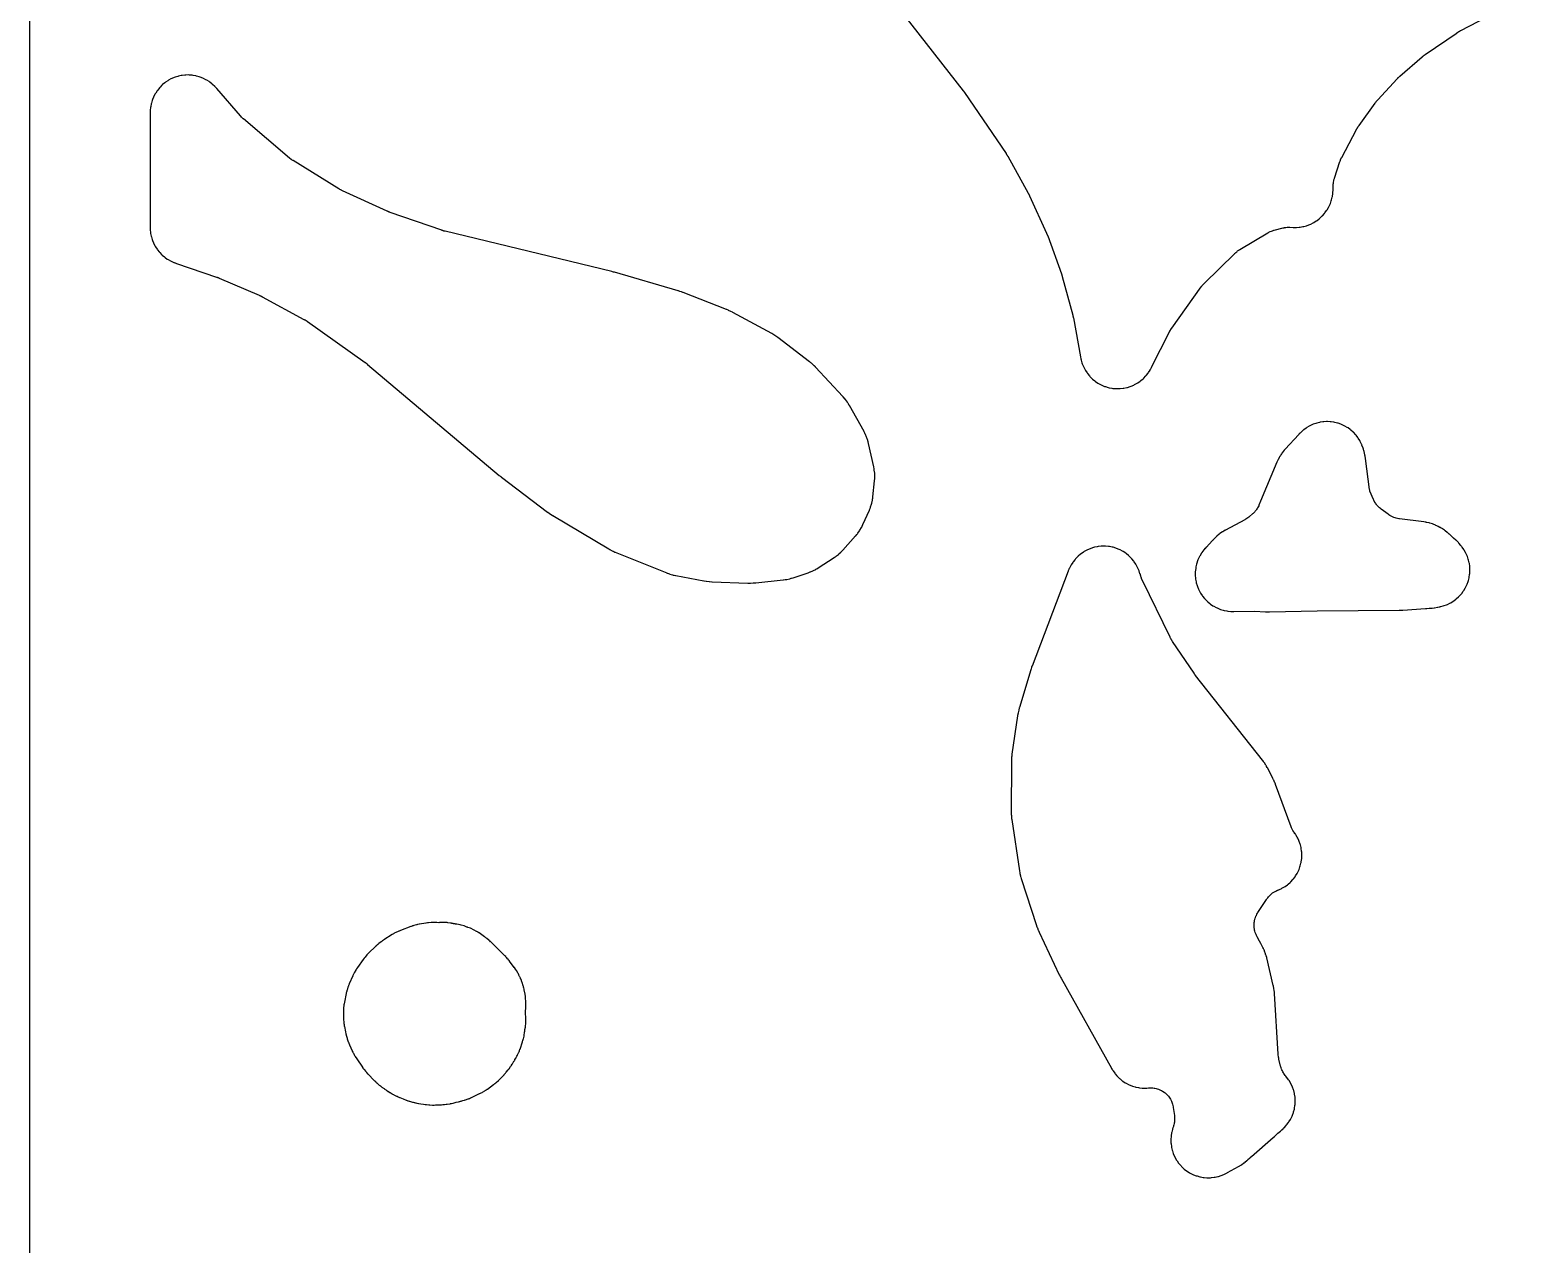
# Model space of a CAD drawing. Header units: millimetres. Extents: x 0 to 300, y 0 to 300.
# Drawn here: x -0.1 to 99.1, y 111.1 to 191.8 of the extents above; entities that cross this region are included whole.
import ezdxf

# ---------------------------------------------------------------- set-up
doc = ezdxf.new("R2010")
doc.units = ezdxf.units.MM
doc.layers.add('CUT', color=7, linetype='CONTINUOUS')

msp = doc.modelspace()

# ---------------------------------------------------------------- linework, layer by layer
at = {"layer": 'CUT'}
for points in [[(298.5625, -0.0625), (1.4375, -0.0625), (0.5522, -0.0625), (0.4788, -0.0589), (0.4206, -0.0503), (0.3635, -0.036), (0.3082, -0.0162), (0.255, 0.009), (0.2046, 0.0392), (0.1573, 0.0743), (0.1137, 0.1137), (0.0743, 0.1573), (0.0392, 0.2046), (0.009, 0.255), (-0.0162, 0.3082), (-0.036, 0.3635), (-0.0503, 0.4206), (-0.0589, 0.4788), (-0.0625, 0.5522), (-0.0625, 1.4375), (-0.0625, 298.5575)], [(55.1644, 196.5309), (61.9953, 187.7805), (61.999, 187.7757), (62.0076, 187.7645), (62.0113, 187.7597), (62.0201, 187.7482), (62.0245, 187.7422), (62.0349, 187.7283), (62.0393, 187.7223), (62.0444, 187.7154), (62.0488, 187.7094), (62.059, 187.6952), (62.0633, 187.6892), (62.0655, 187.6861), (62.0706, 187.6789), (62.0823, 187.6619), (62.0873, 187.6547), (64.8382, 183.6046), (64.844, 183.5961), (64.8572, 183.5761), (64.8628, 183.5675), (64.8696, 183.5571), (64.8751, 183.5485), (64.8878, 183.5283), (64.8932, 183.5196), (64.8993, 183.5096), (64.9047, 183.5008), (64.9169, 183.4803), (64.9221, 183.4715), (64.9284, 183.4608), (64.9335, 183.4519), (64.9453, 183.4311), (64.9503, 183.4222), (66.3109, 180.9649), (66.3143, 180.9587), (66.3221, 180.9443), (66.3254, 180.9381), (66.3334, 180.9233), (66.3374, 180.9157), (66.3467, 180.8978), (66.3507, 180.8901), (66.3552, 180.8812), (66.3591, 180.8735), (66.3681, 180.8554), (66.3719, 180.8476), (66.3738, 180.8436), (66.3782, 180.8344), (66.3884, 180.8128), (66.3927, 180.8035), (67.5361, 178.3031), (67.5399, 178.2947), (67.5486, 178.2751), (67.5523, 178.2667), (67.5567, 178.2566), (67.5603, 178.2482), (67.5685, 178.2287), (67.572, 178.2203), (67.576, 178.2105), (67.5794, 178.2021), (67.5872, 178.1823), (67.5906, 178.1738), (67.5946, 178.1634), (67.5978, 178.1549), (67.6053, 178.135), (67.6084, 178.1264), (68.519, 175.614), (68.5222, 175.6051), (68.5294, 175.5845), (68.5325, 175.5756), (68.5362, 175.5648), (68.5391, 175.5559), (68.5459, 175.5351), (68.5488, 175.5262), (68.5521, 175.5159), (68.5548, 175.5069), (68.5612, 175.486), (68.5639, 175.477), (68.5671, 175.466), (68.5697, 175.457), (68.5756, 175.436), (68.5781, 175.4269), (69.2717, 172.8651), (69.2741, 172.8561), (69.2796, 172.8349), (69.2819, 172.8258), (69.2847, 172.8146), (69.2869, 172.8055), (69.2919, 172.7842), (69.2941, 172.7751), (69.2964, 172.7645), (69.2985, 172.7554), (69.3031, 172.7339), (69.305, 172.7248), (69.3073, 172.7135), (69.3091, 172.7043), (69.3133, 172.6828), (69.315, 172.6736), (69.7887, 170.0847), (69.7915, 170.07), (69.8114, 169.9748), (69.8147, 169.9602), (69.828, 169.9033), (69.8356, 169.8744), (69.8887, 169.6902), (69.9081, 169.6336), (69.9783, 169.458), (70.0033, 169.4036), (70.0906, 169.2359), (70.1209, 169.1843), (70.2245, 169.0261), (70.2597, 168.9778), (70.3786, 168.8307), (70.4185, 168.7861), (70.5514, 168.6516), (70.5955, 168.6112), (70.7411, 168.4905), (70.7891, 168.4547), (70.946, 168.3492), (70.9972, 168.3184), (71.1639, 168.229), (71.218, 168.2034), (71.3927, 168.1311), (71.449, 168.111), (71.6301, 168.0564), (71.6882, 168.042), (71.8738, 168.0058), (71.933, 167.9972), (72.1213, 167.9796), (72.181, 167.977), (72.3701, 167.9783), (72.4299, 167.9816), (72.6179, 168.0017), (72.677, 168.011), (72.8621, 168.0497), (72.92, 168.0648), (73.1003, 168.1218), (73.1564, 168.1426), (73.3302, 168.2172), (73.3839, 168.2435), (73.5494, 168.335), (73.6002, 168.3665), (73.7557, 168.4741), (73.8032, 168.5105), (73.9473, 168.633), (73.9908, 168.674), (74.122, 168.8103), (74.1613, 168.8554), (74.2782, 169.004), (74.3128, 169.0528), (74.4157, 169.2145), (74.4312, 169.2402), (74.46, 169.2909), (74.4673, 169.304), (74.5132, 169.3897), (74.5201, 169.403), (75.707, 171.7563), (75.7102, 171.7626), (75.7177, 171.7772), (75.7191, 171.7799), (75.7343, 171.8079), (75.7656, 171.8636), (75.7767, 171.8825), (75.7929, 171.9082), (75.8374, 171.9756), (75.857, 172.0042), (77.8121, 174.7362), (77.8178, 174.7441), (77.8269, 174.7565), (77.8419, 174.7765), (77.8623, 174.8028), (77.8809, 174.8259), (77.896, 174.8441), (77.9048, 174.8545), (77.908, 174.8583), (77.9274, 174.8802), (77.9713, 174.9282), (77.9982, 174.9564), (78.0075, 174.9657), (78.0144, 174.9726), (80.0436, 176.9651), (80.0533, 176.9745), (80.0664, 176.987), (80.1064, 177.0229), (80.1749, 177.0808), (80.2058, 177.1057), (80.2377, 177.1291), (80.3111, 177.1806), (80.356, 177.2102), (80.3715, 177.2197), (80.383, 177.2267), (82.2354, 178.33), (82.2449, 178.3356), (82.2597, 178.3441), (82.2844, 178.3579), (82.3177, 178.3758), (82.3476, 178.3912), (82.3518, 178.3933), (82.4057, 178.4175), (82.4802, 178.4482), (82.5521, 178.4743), (82.6035, 178.4905), (82.6465, 178.5029), (82.6606, 178.5066), (82.6712, 178.5093), (83.273, 178.6588), (83.2831, 178.6613), (83.2987, 178.6649), (83.3245, 178.6706), (83.3592, 178.6778), (83.3902, 178.6836), (83.3946, 178.6843), (83.4494, 178.6919), (83.5245, 178.6999), (83.596, 178.7046), (83.6465, 178.706), (83.6885, 178.7061), (83.7022, 178.7058), (83.7125, 178.7056), (83.9366, 178.6985), (83.9512, 178.6982), (84.0463, 178.6975), (84.061, 178.6976), (84.1181, 178.6986), (84.1474, 178.6998), (84.3346, 178.7121), (84.3927, 178.7188), (84.5753, 178.749), (84.6325, 178.7613), (84.8113, 178.8091), (84.8671, 178.8269), (85.0403, 178.8919), (85.0941, 178.9151), (85.2602, 178.9966), (85.3114, 179.025), (85.4688, 179.1223), (85.517, 179.1555), (85.6642, 179.2677), (85.7089, 179.3054), (85.8444, 179.4315), (85.8853, 179.4734), (86.0079, 179.612), (86.0445, 179.6577), (86.153, 179.8076), (86.1849, 179.8566), (86.2783, 180.0164), (86.3054, 180.0683), (86.3827, 180.2364), (86.4046, 180.2907), (86.4652, 180.4656), (86.4816, 180.5217), (86.5249, 180.7016), (86.5358, 180.7592), (86.5617, 180.945), (86.5651, 180.9741), (86.5702, 181.031), (86.5713, 181.0456), (86.5775, 181.1405), (86.5783, 181.1551), (86.5935, 181.5269), (86.594, 181.5373), (86.5949, 181.5535), (86.5967, 181.5801), (86.5996, 181.6158), (86.6028, 181.6475), (86.6033, 181.6519), (86.6116, 181.7072), (86.6252, 181.7822), (86.641, 181.8528), (86.6541, 181.9021), (86.666, 181.9429), (86.6701, 181.956), (86.6733, 181.9659), (87.0387, 183.073), (87.0417, 183.082), (87.0465, 183.096), (87.0547, 183.119), (87.0661, 183.1496), (87.0767, 183.1767), (87.0854, 183.198), (87.0905, 183.2102), (87.0925, 183.2147), (87.1041, 183.2408), (87.1309, 183.2984), (87.1476, 183.3326), (87.1535, 183.344), (87.158, 183.3524), (88.1415, 185.2053), (88.1488, 185.2187), (88.166, 185.2499), (88.1735, 185.2631), (88.1828, 185.2793), (88.1905, 185.2924), (88.2088, 185.323), (88.2167, 185.336), (88.2259, 185.3508), (88.2341, 185.3637), (88.2534, 185.3936), (88.2617, 185.4064), (88.2721, 185.4218), (88.2807, 185.4344), (88.3009, 185.4637), (88.3097, 185.4761), (89.3697, 186.9496), (89.3777, 186.9606), (89.3966, 186.986), (89.4048, 186.9969), (89.4148, 187.01), (89.4232, 187.0207), (89.4428, 187.0456), (89.4513, 187.0562), (89.4612, 187.0682), (89.4698, 187.0787), (89.4902, 187.1029), (89.499, 187.1133), (89.5099, 187.1258), (89.5188, 187.136), (89.5399, 187.1596), (89.5491, 187.1697), (90.839, 188.5704), (90.8476, 188.5796), (90.8679, 188.6009), (90.8766, 188.61), (90.8874, 188.6211), (90.8962, 188.63), (90.9171, 188.6508), (90.9261, 188.6597), (90.9365, 188.6698), (90.9456, 188.6785), (90.967, 188.6987), (90.9762, 188.7073), (90.9876, 188.7177), (90.9969, 188.7262), (91.0189, 188.7458), (91.0284, 188.7541), (92.4976, 190.0282), (92.5076, 190.0367), (92.531, 190.0564), (92.5411, 190.0648), (92.5534, 190.0749), (92.5637, 190.0831), (92.5876, 190.1021), (92.5979, 190.1102), (92.6099, 190.1194), (92.6203, 190.1273), (92.6448, 190.1456), (92.6554, 190.1534), (92.6683, 190.1628), (92.679, 190.1704), (92.704, 190.188), (92.7148, 190.1954), (94.83, 191.6359), (94.8412, 191.6434), (94.8675, 191.6608), (94.8789, 191.6681), (94.8928, 191.677), (94.9042, 191.6842), (94.931, 191.7007), (94.9426, 191.7078), (94.9559, 191.7157), (94.9676, 191.7225), (94.9949, 191.7383), (95.0067, 191.7449), (95.0211, 191.753), (95.0329, 191.7594), (95.0607, 191.7744), (95.0726, 191.7807), (97.4242, 192.9982)]]:
    msp.add_lwpolyline(points, dxfattribs=at)
for points in [[(8.1573, 177.6647), (8.1813, 177.6126), (8.265, 177.4514), (8.2938, 177.4017), (8.3925, 177.2493), (8.426, 177.2027), (8.5388, 177.0604), (8.5766, 177.0171), (8.7025, 176.8863), (8.7442, 176.8468), (8.882, 176.7286), (8.9273, 176.6933), (9.0758, 176.5888), (9.1243, 176.5581), (9.2821, 176.4682), (9.3333, 176.4423), (9.5013, 176.3669), (9.5278, 176.3558), (9.58, 176.3353), (9.5934, 176.3302), (9.6811, 176.2982), (9.6946, 176.2934), (12.3576, 175.3931), (12.3644, 175.3908), (12.3805, 175.3852), (12.3873, 175.3828), (12.4037, 175.3769), (12.4122, 175.3739), (12.4317, 175.3667), (12.4401, 175.3636), (12.4498, 175.3599), (12.4581, 175.3567), (12.4776, 175.3491), (12.486, 175.3458), (12.4903, 175.3441), (12.5001, 175.3401), (12.5229, 175.3306), (12.5326, 175.3265), (15.1948, 174.1835), (15.2043, 174.1794), (15.2264, 174.1696), (15.2358, 174.1654), (15.2471, 174.1602), (15.2564, 174.1559), (15.278, 174.1458), (15.2872, 174.1413), (15.2979, 174.1362), (15.3071, 174.1316), (15.3285, 174.121), (15.3377, 174.1163), (15.3489, 174.1106), (15.358, 174.1058), (15.3792, 174.0947), (15.3882, 174.0898), (18.1638, 172.5846), (18.1756, 172.578), (18.2032, 172.5626), (18.2149, 172.5558), (18.2292, 172.5475), (18.2409, 172.5406), (18.2679, 172.5243), (18.2795, 172.5172), (18.2927, 172.509), (18.3041, 172.5018), (18.3307, 172.4847), (18.342, 172.4772), (18.3558, 172.4681), (18.367, 172.4605), (18.393, 172.4426), (18.4041, 172.4349), (22.242, 169.7105), (22.2496, 169.705), (22.2673, 169.6922), (22.2749, 169.6867), (22.2841, 169.6798), (22.2916, 169.6742), (22.309, 169.661), (22.3164, 169.6553), (22.325, 169.6487), (22.3323, 169.6429), (22.3495, 169.6294), (22.3568, 169.6235), (22.3657, 169.6163), (22.3729, 169.6104), (22.3898, 169.5965), (22.397, 169.5905), (31.1451, 162.2134), (31.1508, 162.2087), (31.1905, 162.1761), (31.1967, 162.1711), (31.2467, 162.131), (31.2528, 162.1262), (31.2928, 162.095), (31.2993, 162.09), (34.3625, 159.7698), (34.376, 159.7599), (34.4641, 159.6969), (34.4778, 159.6874), (34.5906, 159.6115), (34.6045, 159.6024), (34.6961, 159.5444), (34.7103, 159.5356), (38.421, 157.3259), (38.4304, 157.3205), (38.4962, 157.2829), (38.506, 157.2774), (38.5496, 157.2536), (38.5708, 157.2425), (38.7045, 157.1762), (38.7253, 157.1664), (38.7617, 157.1501), (38.7716, 157.1457), (38.8405, 157.1163), (38.8517, 157.1116), (42.2846, 155.7262), (42.2986, 155.7208), (42.3899, 155.6866), (42.404, 155.6815), (42.4593, 155.6623), (42.4879, 155.6532), (42.6749, 155.5987), (42.7039, 155.591), (42.7609, 155.5775), (42.7755, 155.5742), (42.8709, 155.554), (42.8856, 155.5511), (44.7443, 155.206), (44.766, 155.2024), (44.9072, 155.1815), (44.929, 155.1786), (45.107, 155.1589), (45.1289, 155.1569), (45.2713, 155.1464), (45.2932, 155.1452), (47.6656, 155.0572), (47.6868, 155.0568), (47.8244, 155.0566), (47.8456, 155.0569), (48.0182, 155.0627), (48.0394, 155.0638), (48.1767, 155.0733), (48.1978, 155.0751), (50.0259, 155.2663), (50.0422, 155.2682), (50.1478, 155.2822), (50.164, 155.2845), (50.2272, 155.2947), (50.2594, 155.3007), (50.4676, 155.3459), (50.4994, 155.3537), (50.5611, 155.3706), (50.5769, 155.3752), (50.6788, 155.4062), (50.6944, 155.4112), (51.6782, 155.7403), (51.6901, 155.7444), (51.7669, 155.7719), (51.7787, 155.7763), (51.8245, 155.7938), (51.8478, 155.8033), (51.9957, 155.8669), (52.041, 155.8887), (52.183, 155.9645), (52.2049, 155.9768), (52.2472, 156.0017), (52.258, 156.0082), (52.3274, 156.0511), (52.338, 156.0578), (53.4023, 156.746), (53.4134, 156.7533), (53.4848, 156.8018), (53.4957, 156.8094), (53.538, 156.8394), (53.5593, 156.8553), (53.6935, 156.96), (53.7339, 156.9945), (53.8583, 157.1107), (53.8773, 157.1292), (53.9136, 157.1662), (53.9228, 157.1758), (53.9818, 157.2388), (53.9908, 157.2486), (54.8342, 158.1887), (54.8445, 158.2005), (54.9104, 158.2779), (54.9204, 158.29), (54.9587, 158.3375), (54.9778, 158.3623), (55.0953, 158.5246), (55.1293, 158.5771), (55.2294, 158.7508), (55.2443, 158.7783), (55.272, 158.8327), (55.2789, 158.8468), (55.3226, 158.9386), (55.3291, 158.9528), (55.7521, 159.9042), (55.7584, 159.9188), (55.7978, 160.014), (55.8036, 160.0288), (55.8258, 160.0866), (55.8363, 160.1165), (55.8988, 160.3099), (55.9151, 160.3712), (55.9568, 160.5701), (55.9625, 160.6013), (55.972, 160.6625), (55.9743, 160.6782), (55.9874, 160.7805), (55.9892, 160.7962), (56.0967, 161.8565), (56.0981, 161.8723), (56.1058, 161.9755), (56.1068, 161.9914), (56.1098, 162.0535), (56.1105, 162.0853), (56.1095, 162.2893), (56.1058, 162.3528), (56.0831, 162.5555), (56.0788, 162.5871), (56.0686, 162.6484), (56.0658, 162.664), (56.0462, 162.7656), (56.0429, 162.7812), (55.7021, 164.3249), (55.6987, 164.3392), (55.6759, 164.4318), (55.6722, 164.446), (55.6571, 164.5013), (55.6487, 164.5294), (55.5904, 164.7082), (55.5695, 164.763), (55.4941, 164.9353), (55.4816, 164.9619), (55.4561, 165.0132), (55.4494, 165.0262), (55.4048, 165.1105), (55.3978, 165.1234), (54.4296, 166.8511), (54.4206, 166.8666), (54.3606, 166.9664), (54.3512, 166.9817), (54.3135, 167.0405), (54.2932, 167.07), (54.1561, 167.258), (54.1341, 167.2863), (54.0896, 167.3402), (54.078, 167.3538), (54.0013, 167.4414), (53.9893, 167.4547), (52.1696, 169.4091), (52.1609, 169.4182), (52.104, 169.4769), (52.0951, 169.4858), (52.0601, 169.5203), (52.0419, 169.5376), (51.9209, 169.6475), (51.9019, 169.664), (51.8642, 169.6955), (51.8544, 169.7035), (51.7906, 169.7545), (51.7807, 169.7623), (49.6779, 171.372), (49.669, 171.3787), (49.6066, 171.4247), (49.5972, 171.4315), (49.5557, 171.4608), (49.5354, 171.4745), (49.4073, 171.5576), (49.3872, 171.57), (49.3521, 171.5909), (49.3425, 171.5964), (49.2759, 171.6343), (49.265, 171.6404), (46.6761, 173.042), (46.6596, 173.0506), (46.5519, 173.1047), (46.5352, 173.1127), (46.3981, 173.1764), (46.3811, 173.1839), (46.2703, 173.2312), (46.2531, 173.2383), (43.3639, 174.3673), (43.3514, 174.3721), (43.2699, 174.4018), (43.2573, 174.4063), (43.1542, 174.4414), (43.1415, 174.4456), (43.0587, 174.4717), (43.0459, 174.4756), (38.7977, 175.7134), (38.7914, 175.7152), (38.7475, 175.7274), (38.7407, 175.7293), (38.6858, 175.7439), (38.6791, 175.7457), (38.6357, 175.7567), (38.6285, 175.7585), (27.5416, 178.438), (27.5309, 178.4406), (27.5061, 178.4469), (27.4955, 178.4497), (27.4826, 178.4531), (27.4721, 178.456), (27.4474, 178.463), (27.4369, 178.466), (27.4248, 178.4695), (27.4143, 178.4727), (27.3898, 178.4802), (27.3794, 178.4835), (27.3666, 178.4876), (27.3562, 178.491), (27.332, 178.4991), (27.3216, 178.5026), (23.9018, 179.6914), (23.8918, 179.6949), (23.8686, 179.7033), (23.8587, 179.7069), (23.8466, 179.7115), (23.8367, 179.7152), (23.8136, 179.7242), (23.8038, 179.728), (23.7925, 179.7326), (23.7827, 179.7366), (23.7599, 179.746), (23.7502, 179.7501), (23.7383, 179.7552), (23.7286, 179.7595), (23.706, 179.7695), (23.6964, 179.7738), (20.7319, 181.1283), (20.7195, 181.1341), (20.6905, 181.1479), (20.6782, 181.1539), (20.6632, 181.1613), (20.6509, 181.1675), (20.6224, 181.1821), (20.6102, 181.1885), (20.5963, 181.1959), (20.5842, 181.2025), (20.5561, 181.218), (20.5442, 181.2247), (20.5296, 181.233), (20.5178, 181.24), (20.4902, 181.2563), (20.4784, 181.2634), (17.4344, 183.1328), (17.4284, 183.1365), (17.4145, 183.1451), (17.412, 183.1467), (17.3854, 183.1641), (17.3328, 183.1999), (17.3149, 183.2125), (17.2907, 183.2307), (17.2274, 183.2804), (17.2007, 183.3023), (14.1416, 185.9011), (14.1362, 185.9057), (14.1237, 185.9165), (14.1214, 185.9185), (14.0979, 185.9397), (14.0512, 185.9832), (14.0354, 185.9984), (14.0142, 186.0202), (13.9592, 186.0791), (13.9361, 186.1049), (12.3695, 187.9176), (12.3599, 187.9284), (12.2964, 187.9984), (12.2865, 188.0091), (12.2472, 188.0503), (12.2266, 188.0709), (12.0913, 188.1997), (12.0472, 188.2378), (11.9021, 188.3514), (11.8546, 188.385), (11.6991, 188.4839), (11.6485, 188.5128), (11.4842, 188.5961), (11.431, 188.6199), (11.2594, 188.687), (11.2042, 188.7055), (11.0269, 188.7556), (10.9701, 188.7687), (10.7888, 188.8013), (10.731, 188.8089), (10.5474, 188.8238), (10.4891, 188.8256), (10.3049, 188.8226), (10.2468, 188.8189), (10.0637, 188.798), (10.0062, 188.7886), (9.826, 188.7501), (9.7697, 188.7352), (9.5941, 188.6794), (9.5395, 188.6591), (9.3702, 188.5865), (9.3178, 188.561), (9.1563, 188.4723), (9.1066, 188.4418), (8.9545, 188.3379), (8.908, 188.3028), (8.7667, 188.1846), (8.7238, 188.1451), (8.5946, 188.0138), (8.5558, 187.9703), (8.44, 187.827), (8.4056, 187.78), (8.3041, 187.6262), (8.2745, 187.5761), (8.1884, 187.4131), (8.1638, 187.3603), (8.0939, 187.1899), (8.0745, 187.1349), (8.0216, 186.9585), (8.0076, 186.9019), (7.972, 186.7211), (7.9635, 186.6635), (7.9454, 186.4776), (7.9433, 186.4485), (7.9405, 186.3917), (7.94, 186.3771), (7.9377, 186.2824), (7.9375, 186.2678), (7.9375, 178.7423), (7.9377, 178.728), (7.9399, 178.6347), (7.9404, 178.6203), (7.9431, 178.5643), (7.9452, 178.5356), (7.9628, 178.3524), (7.971, 178.2956), (8.0055, 178.1173), (8.0192, 178.0615), (8.0706, 177.8874), (8.0895, 177.8331)], [(77.5394, 154.8918), (77.5587, 154.835), (77.6287, 154.6587), (77.6536, 154.6041), (77.7408, 154.4358), (77.7711, 154.3839), (77.8747, 154.2251), (77.9099, 154.1766), (78.0289, 154.0289), (78.0688, 153.9841), (78.2019, 153.849), (78.2461, 153.8084), (78.392, 153.6873), (78.44, 153.6514), (78.5973, 153.5454), (78.6487, 153.5144), (78.8158, 153.4247), (78.87, 153.399), (79.0452, 153.3265), (79.1017, 153.3063), (79.2832, 153.2516), (79.3415, 153.2372), (79.5276, 153.2009), (79.587, 153.1924), (79.7784, 153.1746), (79.8084, 153.1726), (79.8669, 153.1701), (79.8819, 153.1696), (79.9794, 153.1679), (79.9944, 153.1678), (81.3496, 153.1779), (82.0941, 153.1424), (82.1039, 153.142), (82.1724, 153.1398), (82.183, 153.1396), (82.2684, 153.1384), (82.2787, 153.1384), (82.3462, 153.1386), (82.3573, 153.1388), (85.5293, 153.2088), (90.9751, 153.2492), (90.9842, 153.2493), (91.0478, 153.2508), (91.0576, 153.2511), (91.1368, 153.2541), (91.1464, 153.2546), (91.209, 153.258), (91.2192, 153.2587), (92.7312, 153.3679), (92.804, 153.3695), (92.8249, 153.3704), (92.9606, 153.3781), (92.9815, 153.3796), (93.1513, 153.3953), (93.1721, 153.3976), (93.307, 153.4148), (93.3277, 153.4178), (93.5225, 153.4495), (93.5367, 153.452), (93.6291, 153.4694), (93.6433, 153.4722), (93.6986, 153.484), (93.7268, 153.4907), (93.9061, 153.538), (93.9613, 153.5555), (94.1328, 153.619), (94.1861, 153.6417), (94.3507, 153.7214), (94.4015, 153.7492), (94.5578, 153.8444), (94.6057, 153.8769), (94.752, 153.9867), (94.7965, 154.0237), (94.9315, 154.1471), (94.9723, 154.1881), (95.0949, 154.324), (95.1315, 154.3688), (95.2404, 154.5158), (95.2725, 154.5639), (95.3667, 154.7208), (95.3941, 154.7718), (95.4727, 154.937), (95.4951, 154.9903), (95.5574, 155.1623), (95.5745, 155.2176), (95.62, 155.3948), (95.6317, 155.4515), (95.6599, 155.6323), (95.6661, 155.6898), (95.6768, 155.8724), (95.6774, 155.9303), (95.6704, 156.1131), (95.6654, 156.1708), (95.6409, 156.3521), (95.6304, 156.409), (95.5885, 156.5871), (95.5725, 156.6427), (95.5137, 156.8159), (95.4924, 156.8698), (95.4172, 157.0365), (95.3908, 157.0881), (95.2999, 157.2468), (95.2687, 157.2955), (95.1629, 157.4448), (95.1271, 157.4903), (95.096, 157.5263), (95.0912, 157.5327), (95.0731, 157.5559), (94.9535, 157.7015), (94.9141, 157.7451), (94.7826, 157.8765), (94.739, 157.916), (94.5934, 158.0356), (94.5839, 158.043), (94.3175, 158.2966), (94.3076, 158.3058), (94.2427, 158.3649), (94.2326, 158.3739), (94.1928, 158.4085), (94.1721, 158.4258), (94.0364, 158.5334), (93.9927, 158.565), (93.8479, 158.66), (93.825, 158.6743), (93.7796, 158.7013), (93.768, 158.708), (93.6915, 158.7511), (93.6796, 158.7576), (93.5761, 158.813), (93.564, 158.8193), (93.4849, 158.8592), (93.4727, 158.8652), (93.4246, 158.8882), (93.3997, 158.8994), (93.2387, 158.9674), (93.1876, 158.9863), (93.0233, 159.0388), (92.9707, 159.053), (92.8001, 159.0908), (92.7733, 159.0961), (92.7208, 159.1052), (92.7074, 159.1074), (92.6198, 159.1206), (92.6063, 159.1225), (90.9922, 159.3289), (90.9471, 159.3358), (90.8649, 159.3506), (90.7761, 159.3712), (90.7177, 159.388), (90.6314, 159.4175), (90.5751, 159.4401), (90.4922, 159.4782), (90.4384, 159.5063), (90.3599, 159.5526), (90.2901, 159.5987), (90.2527, 159.6248), (89.7793, 159.9729), (89.7419, 160.002), (89.6749, 160.0569), (89.605, 160.1206), (89.5608, 160.1655), (89.4979, 160.2362), (89.4587, 160.2854), (89.4036, 160.3623), (89.3697, 160.4154), (89.323, 160.4976), (89.2843, 160.5751), (89.2643, 160.618), (89.0287, 161.1587), (89.0158, 161.2298), (89.009, 161.2736), (88.7374, 163.3424), (88.735, 163.3594), (88.7173, 163.4692), (88.7144, 163.486), (88.702, 163.5516), (88.6946, 163.5851), (88.6415, 163.7977), (88.6212, 163.8631), (88.6042, 163.9084), (88.5949, 163.9484), (88.5756, 164.014), (88.5018, 164.2204), (88.4894, 164.2523), (88.4861, 164.26), (88.4734, 164.288), (88.3863, 164.4676), (88.3571, 164.5209), (88.2575, 164.6822), (88.2241, 164.7308), (88.1137, 164.8757), (88.0762, 164.9202), (87.951, 165.055), (87.9094, 165.0957), (87.7717, 165.2178), (87.7264, 165.2542), (87.5776, 165.3624), (87.5289, 165.3943), (87.3703, 165.4875), (87.3187, 165.5145), (87.1518, 165.5919), (87.0979, 165.6138), (86.9243, 165.6747), (86.8685, 165.6913), (86.6898, 165.7351), (86.6327, 165.7462), (86.4506, 165.7725), (86.3926, 165.778), (86.2089, 165.7865), (86.1507, 165.7863), (85.9669, 165.777), (85.909, 165.7712), (85.727, 165.7441), (85.6699, 165.7328), (85.4915, 165.6882), (85.4357, 165.6714), (85.2624, 165.6097), (85.2086, 165.5875), (85.042, 165.5093), (84.9906, 165.4821), (84.8324, 165.3881), (84.7839, 165.356), (84.6356, 165.2472), (84.5904, 165.2105), (84.4514, 165.0862), (84.4301, 165.0662), (84.3897, 165.0263), (84.3794, 165.016), (84.3137, 164.9479), (84.3038, 164.9373), (83.4006, 163.9557), (83.392, 163.9461), (83.3363, 163.883), (83.3279, 163.8731), (83.2952, 163.8345), (83.279, 163.8143), (83.1775, 163.6829), (83.1477, 163.6406), (83.1136, 163.5876), (83.1109, 163.5838), (83.0845, 163.5423), (83.0591, 163.5028), (83.0569, 163.499), (83.023, 163.4458), (82.9972, 163.4011), (82.9204, 163.2541), (82.909, 163.231), (82.8875, 163.1852), (82.8822, 163.1734), (82.8482, 163.0966), (82.8431, 163.0847), (81.7662, 160.5017), (81.6524, 160.2314), (81.6354, 160.1934), (81.6026, 160.1246), (81.5634, 160.0512), (81.535, 160.0036), (81.491, 159.9368), (81.4612, 159.8959), (81.409, 159.8305), (81.3722, 159.7886), (81.3141, 159.7283), (81.2584, 159.6757), (81.2273, 159.6476), (81.0356, 159.4826), (81.0263, 159.4747), (81.0136, 159.4641), (80.9753, 159.4338), (80.91, 159.3849), (80.8807, 159.3638), (80.8505, 159.344), (80.7814, 159.3006), (80.7393, 159.2757), (80.7249, 159.2677), (80.7142, 159.2618), (79.4241, 158.5685), (79.4103, 158.5609), (79.3216, 158.5102), (79.308, 158.5022), (79.2555, 158.4703), (79.2291, 158.4533), (79.0625, 158.3398), (79.0124, 158.3017), (78.8586, 158.1714), (78.8551, 158.1682), (78.8481, 158.1626), (78.8088, 158.1278), (78.6878, 158.0111), (78.6693, 157.9924), (78.634, 157.9553), (78.6251, 157.9457), (78.5678, 157.8826), (78.559, 157.8728), (78.5457, 157.8574), (78.1567, 157.4506), (78.1451, 157.4381), (78.0709, 157.3559), (78.0596, 157.3431), (78.0165, 157.2926), (77.9951, 157.266), (77.8631, 157.0922), (77.8251, 157.0357), (77.7137, 156.848), (77.6971, 156.8182), (77.6951, 156.8144), (77.6811, 156.7857), (77.5976, 156.6014), (77.575, 156.5437), (77.5161, 156.3672), (77.4999, 156.3095), (77.4581, 156.1245), (77.4479, 156.0654), (77.4247, 155.8772), (77.4204, 155.8173), (77.4162, 155.6277), (77.4179, 155.5678), (77.4326, 155.3787), (77.4403, 155.3192), (77.4738, 155.1326), (77.4874, 155.0741)], [(65.2199, 139.3457), (65.2215, 139.3339), (65.7314, 135.9202), (65.7334, 135.9079), (65.747, 135.828), (65.7493, 135.8157), (65.7585, 135.7678), (65.7637, 135.7434), (65.8009, 135.5856), (65.8071, 135.5614), (65.8203, 135.5144), (65.8238, 135.5024), (65.8473, 135.4248), (65.851, 135.4129), (66.8681, 132.2882), (66.8743, 132.2702), (66.9164, 132.1535), (66.9232, 132.1357), (66.9806, 131.9911), (66.988, 131.9735), (67.0374, 131.8597), (67.0453, 131.8424), (68.3803, 129.0208), (68.3845, 129.012), (68.4146, 128.951), (68.4193, 128.9416), (68.4581, 128.8663), (68.4629, 128.8572), (68.4946, 128.7982), (68.4999, 128.7885), (71.8512, 122.8129), (71.8583, 122.8005), (71.9059, 122.7203), (71.9133, 122.7081), (71.943, 122.6606), (71.9588, 122.6367), (72.0636, 122.4857), (72.0985, 122.4402), (72.2156, 122.3018), (72.2547, 122.2598), (72.3845, 122.1333), (72.4274, 122.0952), (72.5687, 121.9816), (72.6151, 121.9479), (72.7665, 121.8483), (72.8159, 121.8191), (72.9762, 121.7344), (73.0281, 121.7101), (73.1958, 121.6411), (73.2498, 121.6218), (73.4232, 121.5691), (73.4788, 121.5551), (73.6566, 121.5192), (73.7132, 121.5106), (73.8936, 121.4918), (73.9508, 121.4886), (74.1321, 121.4872), (74.1894, 121.4895), (74.3115, 121.5002), (74.3568, 121.503), (74.4398, 121.5061), (74.5305, 121.5049), (74.5907, 121.5011), (74.6808, 121.4907), (74.7403, 121.4808), (74.8289, 121.4615), (74.8872, 121.4457), (74.9734, 121.4175), (75.0298, 121.3959), (75.1127, 121.3592), (75.1666, 121.3321), (75.2454, 121.2872), (75.2963, 121.2548), (75.3702, 121.2022), (75.4176, 121.1648), (75.4858, 121.1051), (75.5292, 121.0631), (75.591, 120.9968), (75.63, 120.9507), (75.6848, 120.8785), (75.7189, 120.8287), (75.7663, 120.7513), (75.7952, 120.6983), (75.8345, 120.6166), (75.8579, 120.561), (75.8888, 120.4757), (75.9065, 120.418), (75.9287, 120.3301), (75.9449, 120.2486), (75.9526, 120.2039), (76.0306, 119.6742), (76.0358, 119.6319), (76.0419, 119.5704), (76.0435, 119.5543), (76.0459, 119.5074), (76.0462, 119.5024), (76.0464, 119.4978), (76.0465, 119.4968), (76.0479, 119.4693), (76.048, 119.4472), (76.048, 119.4408), (76.048, 119.4399), (76.048, 119.4389), (76.048, 119.4364), (76.048, 119.4346), (76.048, 119.4341), (76.048, 119.4292), (76.048, 119.4283), (76.0481, 119.4264), (76.0481, 119.4187), (76.0481, 119.4165), (76.0481, 119.4126), (76.0474, 119.3971), (76.0469, 119.3856), (76.0463, 119.3708), (76.0455, 119.3515), (76.0444, 119.3275), (76.0402, 119.2808), (76.04, 119.2788), (76.0397, 119.2759), (76.0397, 119.2757), (76.0394, 119.2717), (76.0393, 119.2712), (76.0393, 119.271), (76.0393, 119.2709), (76.0392, 119.2705), (76.0361, 119.2479), (76.0307, 119.2089), (76.0301, 119.2045), (76.03, 119.2037), (76.0299, 119.2034), (76.0293, 119.1986), (76.0292, 119.1983), (76.0287, 119.1948), (76.0276, 119.1867), (76.0172, 119.1313), (76.0172, 119.1312), (76.0172, 119.131), (75.9976, 119.0481), (75.976, 118.9731), (75.9633, 118.9325), (75.9321, 118.8406), (75.9276, 118.8267), (75.9106, 118.7724), (75.9026, 118.7444), (75.8556, 118.5637), (75.8437, 118.5066), (75.8149, 118.3247), (75.8086, 118.2668), (75.7975, 118.0829), (75.7968, 118.0247), (75.8037, 117.8406), (75.8087, 117.7826), (75.8333, 117.6), (75.8439, 117.5428), (75.8861, 117.3635), (75.9022, 117.3075), (75.9617, 117.1332), (75.9831, 117.079), (76.0592, 116.9112), (76.0858, 116.8594), (76.1777, 116.6998), (76.2092, 116.6508), (76.3162, 116.5009), (76.3523, 116.4552), (76.4734, 116.3163), (76.5138, 116.2743), (76.6477, 116.1479), (76.6919, 116.11), (76.8375, 115.9972), (76.8852, 115.9638), (77.0411, 115.8656), (77.0918, 115.8369), (77.2564, 115.7543), (77.3097, 115.7307), (77.4815, 115.6644), (77.5368, 115.6461), (77.7143, 115.5968), (77.7711, 115.584), (77.9525, 115.5522), (78.0103, 115.5449), (78.194, 115.5308), (78.2522, 115.5291), (78.4364, 115.5329), (78.4945, 115.5369), (78.6774, 115.5585), (78.7349, 115.5682), (78.9148, 115.6074), (78.9711, 115.6226), (79.1464, 115.6791), (79.2009, 115.6997), (79.3722, 115.7739), (79.3987, 115.7862), (79.4497, 115.8113), (79.4627, 115.8179), (79.5466, 115.8618), (79.5594, 115.8687), (80.2856, 116.2712), (80.2995, 116.2792), (80.3896, 116.3323), (80.4033, 116.3407), (80.4565, 116.374), (80.4833, 116.3918), (80.6542, 116.5121), (80.6801, 116.5314), (80.7294, 116.5702), (80.7419, 116.5803), (80.8223, 116.6472), (80.8345, 116.6577), (80.8575, 116.6779), (80.8643, 116.6838), (80.8677, 116.6868), (80.869, 116.6879), (80.8701, 116.6889), (80.875, 116.6932), (80.8866, 116.7032), (80.8916, 116.7075), (80.9403, 116.7491), (80.9465, 116.7544), (81.0694, 116.8622), (81.0748, 116.8669), (81.1118, 116.9002), (81.1163, 116.9043), (81.1222, 116.9097), (81.1283, 116.9152), (81.1474, 116.9324), (81.1555, 116.9396), (82.6081, 118.2154), (82.677, 118.276), (82.7714, 118.3588), (82.8374, 118.4168), (82.9196, 118.489), (83.0791, 118.6291), (83.1539, 118.6948), (83.171, 118.7099), (83.1821, 118.7198), (83.2533, 118.7856), (83.2641, 118.7958), (83.2644, 118.796), (83.3059, 118.8363), (83.3268, 118.8576), (83.4571, 118.9973), (83.4955, 119.0429), (83.6098, 119.1927), (83.6435, 119.2419), (83.7423, 119.4023), (83.771, 119.4546), (83.8534, 119.624), (83.8768, 119.6789), (83.9419, 119.8557), (83.9598, 119.9125), (84.0071, 120.0949), (84.0191, 120.1533), (84.0481, 120.3395), (84.0544, 120.3988), (84.0647, 120.5869), (84.065, 120.6465), (84.0567, 120.8348), (84.0511, 120.8941), (84.0241, 121.0806), (84.0126, 121.1391), (83.9673, 121.322), (83.9501, 121.379), (83.8868, 121.5565), (83.864, 121.6116), (83.7834, 121.7819), (83.7553, 121.8345), (83.6582, 121.996), (83.625, 122.0455), (83.5108, 122.1986), (83.4924, 122.2221), (83.4508, 122.2725), (83.4457, 122.2786), (83.4277, 122.2998), (83.4023, 122.3312), (83.3553, 122.3918), (83.3074, 122.46), (83.2776, 122.5069), (83.2362, 122.5793), (83.2109, 122.6288), (83.1763, 122.7047), (83.1557, 122.7563), (83.1284, 122.8351), (83.1067, 122.9084), (83.0958, 122.9487), (82.9843, 123.4017), (82.9819, 123.4115), (82.978, 123.428), (82.9697, 123.4677), (82.957, 123.5352), (82.952, 123.5652), (82.9515, 123.5684), (82.9474, 123.5985), (82.9394, 123.6668), (82.9355, 123.7072), (82.9343, 123.724), (82.9336, 123.7341), (82.6868, 127.7752), (82.6858, 127.7881), (82.6789, 127.8717), (82.6777, 127.8846), (82.6725, 127.9347), (82.6692, 127.9604), (82.6446, 128.1263), (82.6403, 128.1518), (82.6308, 128.2013), (82.6282, 128.214), (82.6106, 128.296), (82.6077, 128.3086), (82.1704, 130.15), (82.1673, 130.1623), (82.1465, 130.2422), (82.1432, 130.2545), (82.1297, 130.3023), (82.1223, 130.3266), (82.0714, 130.4813), (82.0535, 130.5288), (81.9896, 130.6787), (81.9792, 130.7019), (81.9578, 130.7467), (81.9522, 130.7581), (81.9151, 130.8318), (81.9093, 130.8431), (81.9093, 130.8432), (81.7763, 131.0942), (81.6923, 131.2526), (81.5439, 131.5326), (81.5125, 131.5919), (81.493, 131.6309), (81.4591, 131.7032), (81.4259, 131.7839), (81.4065, 131.8386), (81.3812, 131.922), (81.3672, 131.9784), (81.3501, 132.0639), (81.3416, 132.1213), (81.3329, 132.208), (81.3299, 132.266), (81.3297, 132.3532), (81.3324, 132.4112), (81.3406, 132.498), (81.3489, 132.5555), (81.3654, 132.6411), (81.3792, 132.6975), (81.404, 132.7811), (81.4232, 132.8359), (81.4559, 132.9167), (81.4803, 132.9693), (81.5208, 133.0466), (81.5612, 133.1155), (81.5841, 133.1526), (82.1597, 134.033), (82.1858, 134.0708), (82.2354, 134.1387), (82.2932, 134.21), (82.334, 134.2555), (82.3988, 134.3206), (82.4441, 134.3616), (82.5151, 134.4197), (82.5644, 134.456), (82.641, 134.5065), (82.6936, 134.5376), (82.775, 134.5801), (82.8515, 134.6152), (82.8937, 134.6333), (82.9308, 134.6481), (82.9581, 134.6597), (83.1307, 134.7386), (83.1833, 134.7659), (83.345, 134.8601), (83.3947, 134.8924), (83.5464, 135.0021), (83.5926, 135.0391), (83.7327, 135.1633), (83.7751, 135.2047), (83.9023, 135.342), (83.9403, 135.3874), (84.0534, 135.5366), (84.0868, 135.5855), (84.1846, 135.7452), (84.213, 135.7971), (84.2946, 135.9657), (84.3177, 136.0202), (84.3823, 136.1959), (84.4, 136.2524), (84.4469, 136.4337), (84.4589, 136.4916), (84.4878, 136.6766), (84.494, 136.7355), (84.5045, 136.9224), (84.5048, 136.9817), (84.4968, 137.1687), (84.4914, 137.2277), (84.465, 137.413), (84.4537, 137.4712), (84.4092, 137.653), (84.3923, 137.7098), (84.33, 137.8863), (84.3076, 137.9411), (84.2282, 138.1107), (84.2005, 138.163), (84.1035, 138.3262), (84.0877, 138.3512), (84.0558, 138.3994), (84.0474, 138.4117), (83.995, 138.4866), (83.9662, 138.5303), (83.916, 138.6118), (83.8664, 138.7038), (83.8282, 138.7859), (83.8038, 138.8433), (83.8001, 138.853), (82.7567, 141.6697), (82.75, 141.6868), (82.7051, 141.7977), (82.6979, 141.8146), (82.6372, 141.9519), (82.6295, 141.9686), (82.5778, 142.0765), (82.5696, 142.0929), (82.2167, 142.775), (82.21, 142.7877), (82.1654, 142.8691), (82.1583, 142.8815), (82.1304, 142.9298), (82.1155, 142.9542), (82.0149, 143.1102), (81.9988, 143.1338), (81.9664, 143.1792), (81.9579, 143.1907), (81.9022, 143.265), (81.8935, 143.2763), (77.4394, 148.9217), (77.4353, 148.927), (77.4256, 148.9395), (77.4214, 148.9448), (77.4116, 148.9577), (77.4066, 148.9644), (77.3949, 148.9799), (77.3899, 148.9866), (77.3842, 148.9943), (77.3793, 149.0011), (77.3679, 149.0169), (77.363, 149.0237), (77.3606, 149.0272), (77.3549, 149.0353), (77.3418, 149.0542), (77.3363, 149.0623), (75.9146, 151.1676), (75.906, 151.1806), (75.886, 151.2113), (75.8776, 151.2245), (75.8676, 151.2405), (75.8595, 151.2538), (75.8407, 151.2849), (75.8328, 151.2983), (75.8238, 151.3138), (75.8161, 151.3274), (75.7985, 151.3592), (75.791, 151.3729), (75.7821, 151.3897), (75.7748, 151.4035), (75.7583, 151.4359), (75.7513, 151.4499), (73.9049, 155.2224), (73.9008, 155.231), (73.8944, 155.2443), (73.8842, 155.2664), (73.871, 155.2963), (73.8596, 155.323), (73.851, 155.3444), (73.8461, 155.3566), (73.8443, 155.3612), (73.8344, 155.3879), (73.8133, 155.4477), (73.8015, 155.4838), (73.7977, 155.4961), (73.795, 155.5052), (73.75, 155.6583), (73.7456, 155.6725), (73.7158, 155.765), (73.7111, 155.7792), (73.6918, 155.8343), (73.6813, 155.8622), (73.6092, 156.0397), (73.584, 156.0939), (73.4958, 156.261), (73.4654, 156.3124), (73.361, 156.4699), (73.3256, 156.518), (73.2061, 156.6644), (73.166, 156.7087), (73.0326, 156.8424), (72.9883, 156.8826), (72.8422, 157.0024), (72.7942, 157.0379), (72.6369, 157.1426), (72.5855, 157.1732), (72.4186, 157.2617), (72.3645, 157.287), (72.1896, 157.3584), (72.1332, 157.3783), (71.9521, 157.432), (71.894, 157.4461), (71.7084, 157.4815), (71.6492, 157.4897), (71.4611, 157.5065), (71.4014, 157.5089), (71.2124, 157.5068), (71.1528, 157.5032), (70.965, 157.4824), (70.906, 157.4729), (70.7212, 157.4335), (70.6635, 157.4181), (70.4835, 157.3605), (70.4276, 157.3395), (70.2543, 157.2643), (70.2007, 157.2378), (70.0357, 157.1458), (69.9851, 157.1141), (69.8301, 157.0061), (69.7828, 156.9695), (69.6393, 156.8466), (69.5959, 156.8055), (69.4653, 156.669), (69.4263, 156.6238), (69.3099, 156.4749), (69.2755, 156.426), (69.1746, 156.2663), (69.1452, 156.2143), (69.0595, 156.043), (69.0468, 156.0159), (69.0233, 155.9625), (69.0175, 155.9488), (68.9806, 155.8589), (68.9751, 155.845), (66.5679, 149.5326), (66.5644, 149.5231), (66.5405, 149.4572), (66.5369, 149.447), (66.5086, 149.3643), (66.5053, 149.3542), (66.4841, 149.2885), (66.4807, 149.2777), (65.7268, 146.7784), (65.7208, 146.7572), (65.6845, 146.6184), (65.6793, 146.597), (65.6402, 146.4213), (65.6358, 146.3997), (65.6097, 146.2586), (65.6061, 146.2369), (65.2327, 143.6932), (65.23, 143.6717), (65.2146, 143.5319), (65.2126, 143.5104), (65.1996, 143.3345), (65.1984, 143.3129), (65.1932, 143.1724), (65.1927, 143.1508), (65.1878, 139.802), (65.1878, 139.7914), (65.189, 139.7176), (65.1893, 139.7066), (65.191, 139.6581), (65.1922, 139.6348), (65.2029, 139.4897), (65.205, 139.4673), (65.2093, 139.4286), (65.2106, 139.4181)], [(21.4367, 123.8226), (21.4485, 123.8003), (21.5284, 123.6568), (21.5411, 123.635), (21.567, 123.5929), (21.5737, 123.5822), (21.6181, 123.5131), (21.625, 123.5026), (21.6758, 123.4272), (22.0449, 122.8775), (22.0526, 122.8663), (22.1034, 122.7942), (22.1114, 122.7832), (22.1429, 122.7405), (22.1595, 122.7191), (22.2707, 122.5821), (22.2883, 122.5614), (22.3235, 122.5218), (22.3327, 122.5117), (22.3928, 122.4472), (22.4022, 122.4373), (22.8552, 121.9723), (22.8654, 121.9621), (22.932, 121.8969), (22.9424, 121.887), (22.9833, 121.8488), (23.0048, 121.8297), (23.147, 121.7093), (23.1693, 121.6913), (23.2138, 121.6571), (23.2252, 121.6485), (23.2531, 121.6281), (23.3206, 121.5739), (23.3453, 121.555), (23.3946, 121.5194), (23.4073, 121.5105), (23.4909, 121.4533), (23.5038, 121.4447), (23.6552, 121.3469), (23.7697, 121.2674), (23.783, 121.2584), (23.8701, 121.2013), (23.8836, 121.1926), (23.9369, 121.1597), (23.9646, 121.1436), (24.0323, 121.1066), (24.0371, 121.1037), (24.0509, 121.0955), (24.1052, 121.0644), (24.1335, 121.0492), (24.3194, 120.9555), (24.3485, 120.9418), (24.4058, 120.9167), (24.4205, 120.9104), (24.517, 120.8711), (24.532, 120.8653), (24.7514, 120.7827), (24.9631, 120.6949), (24.9782, 120.6888), (25.0768, 120.651), (25.0921, 120.6454), (25.1519, 120.6243), (25.1829, 120.6143), (25.3855, 120.5549), (25.417, 120.5467), (25.4787, 120.5321), (25.4946, 120.5286), (25.5032, 120.5269), (25.5716, 120.5093), (25.6035, 120.5021), (25.6661, 120.4896), (25.6821, 120.4867), (25.7869, 120.4688), (25.803, 120.4662), (25.9231, 120.4491), (26.1007, 120.4174), (26.1156, 120.4149), (26.2125, 120.4001), (26.2275, 120.3981), (26.2859, 120.3906), (26.316, 120.3876), (26.4753, 120.3755), (26.4921, 120.3739), (26.522, 120.3719), (26.7164, 120.3637), (26.7464, 120.3632), (26.8048, 120.3637), (26.8198, 120.364), (26.9171, 120.3672), (26.9321, 120.3678), (27.1376, 120.3797), (27.2941, 120.3836), (27.3088, 120.3842), (27.4042, 120.3889), (27.4189, 120.3898), (27.4762, 120.394), (27.5055, 120.3969), (27.6268, 120.4119), (27.6655, 120.416), (27.6943, 120.4197), (27.8802, 120.4487), (27.9087, 120.4538), (27.964, 120.4652), (27.9782, 120.4683), (28.0699, 120.4894), (28.084, 120.4928), (28.2892, 120.5454), (28.4175, 120.5742), (28.4305, 120.5773), (28.5147, 120.5982), (28.5277, 120.6016), (28.578, 120.6153), (28.6037, 120.6228), (28.6533, 120.6387), (28.7143, 120.6544), (28.7276, 120.6579), (28.8136, 120.6821), (28.8268, 120.6859), (28.8781, 120.7016), (28.9042, 120.7103), (29.0724, 120.7702), (29.0981, 120.7801), (29.1478, 120.8004), (29.1604, 120.8057), (29.2423, 120.8415), (29.2548, 120.8471), (29.839, 121.1179), (29.8522, 121.1242), (29.9371, 121.1661), (29.9501, 121.1727), (30.0004, 121.1991), (30.0259, 121.2133), (30.189, 121.3091), (30.2138, 121.3245), (30.2614, 121.3556), (30.2735, 121.3638), (30.3514, 121.4175), (30.3633, 121.426), (30.7666, 121.719), (30.7789, 121.7282), (30.8582, 121.789), (30.8703, 121.7985), (30.9169, 121.8362), (30.9403, 121.8561), (31.089, 121.9893), (31.1113, 122.0104), (31.1539, 122.0527), (31.1647, 122.0637), (31.2337, 122.1358), (31.2442, 122.1471), (31.3522, 122.266), (31.4625, 122.3762), (31.4733, 122.3872), (31.5422, 122.4597), (31.5526, 122.4709), (31.5929, 122.5155), (31.6129, 122.5389), (31.7391, 122.6939), (31.758, 122.7182), (31.7934, 122.7667), (31.8, 122.7759), (31.9027, 122.9152), (31.9202, 122.9404), (31.9533, 122.9904), (31.9616, 123.0033), (32.0145, 123.088), (32.0225, 123.1011), (32.0728, 123.1865), (32.0743, 123.1888), (32.1238, 123.2684), (32.1313, 123.2807), (32.1599, 123.3293), (32.1739, 123.3545), (32.1916, 123.3881), (32.2615, 123.5066), (32.2691, 123.5198), (32.3172, 123.6064), (32.3244, 123.6198), (32.352, 123.6726), (32.3655, 123.6999), (32.4482, 123.8799), (32.4603, 123.9079), (32.4823, 123.9632), (32.4878, 123.9774), (32.5222, 124.0703), (32.5274, 124.0847), (32.6923, 124.5672), (32.6968, 124.5808), (32.7247, 124.6691), (32.7288, 124.6827), (32.7443, 124.7362), (32.7515, 124.7638), (32.794, 124.9414), (32.8046, 124.9974), (32.8299, 125.1783), (32.8332, 125.2067), (32.8383, 125.2621), (32.8395, 125.2763), (32.8458, 125.3687), (32.8459, 125.3707), (32.847, 125.3755), (32.882, 125.5471), (32.8904, 125.6011), (32.9094, 125.7729), (32.9129, 125.8274), (32.9163, 126.0025), (32.9162, 126.0299), (32.9147, 126.0832), (32.9142, 126.0969), (32.9098, 126.1856), (32.909, 126.1993), (32.8928, 126.4237), (32.9178, 126.9875), (32.9183, 127.0053), (32.92, 127.1205), (32.92, 127.1382), (32.919, 127.2073), (32.9174, 127.2428), (32.9004, 127.4724), (32.8968, 127.5077), (32.8876, 127.5762), (32.885, 127.5938), (32.8664, 127.7075), (32.8632, 127.7249), (32.8042, 128.0287), (32.8004, 128.0467), (32.774, 128.1633), (32.7696, 128.1812), (32.7516, 128.2506), (32.7413, 128.2859), (32.6674, 128.5131), (32.6549, 128.5478), (32.6286, 128.6145), (32.6215, 128.6315), (32.5742, 128.7413), (32.5667, 128.7581), (32.5534, 128.7866), (32.5528, 128.788), (32.5109, 128.8834), (32.5037, 128.8993), (32.4552, 129.0014), (32.4476, 129.017), (32.4167, 129.0775), (32.4, 129.108), (32.2859, 129.303), (32.2674, 129.3325), (32.2298, 129.389), (32.22, 129.4033), (32.1546, 129.4956), (32.1443, 129.5096), (31.8236, 129.9354), (31.8171, 129.9438), (31.7717, 130.002), (31.7648, 130.0106), (31.7343, 130.0482), (31.7192, 130.0661), (31.6233, 130.1754), (31.6081, 130.192), (31.5814, 130.2202), (31.574, 130.2279), (31.5229, 130.28), (31.5146, 130.2884), (30.58, 131.2047), (30.5709, 131.2134), (30.5114, 131.2694), (30.5022, 131.2779), (30.4657, 131.3107), (30.4467, 131.3272), (30.3209, 131.4313), (30.3012, 131.4469), (30.2621, 131.4767), (30.2521, 131.4842), (30.186, 131.5322), (30.1758, 131.5395), (29.8018, 131.7997), (29.7905, 131.8074), (29.7164, 131.8565), (29.7049, 131.8639), (29.6597, 131.8924), (29.6362, 131.9064), (29.4838, 131.9931), (29.4351, 132.0179), (29.2775, 132.0893), (29.2267, 132.1096), (29.0611, 132.1671), (29.0351, 132.1755), (28.9861, 132.19), (28.8671, 132.2414), (28.8049, 132.2643), (28.6049, 132.3256), (28.5406, 132.3414), (28.3322, 132.3808), (28.2995, 132.3861), (28.2354, 132.3946), (28.219, 132.3965), (28.1263, 132.4062), (28.094, 132.4142), (28.0807, 132.4173), (27.994, 132.4367), (27.9807, 132.4396), (27.9283, 132.4501), (27.9014, 132.4548), (27.7283, 132.4813), (27.674, 132.4872), (27.5016, 132.4977), (27.447, 132.4985), (27.2719, 132.4933), (27.2447, 132.4918), (27.1914, 132.4878), (27.1778, 132.4866), (27.1369, 132.4826), (26.9997, 132.4931), (26.9873, 132.4939), (26.9066, 132.4984), (26.8942, 132.499), (26.8456, 132.5007), (26.8207, 132.501), (26.6612, 132.5), (26.6115, 132.4976), (26.4527, 132.4833), (26.4279, 132.4806), (26.3797, 132.4743), (26.3674, 132.4725), (26.2875, 132.4603), (26.2752, 132.4583), (25.8386, 132.3823), (25.8246, 132.3797), (25.7341, 132.3617), (25.7202, 132.3588), (25.666, 132.3467), (25.6385, 132.3398), (25.4605, 132.2911), (25.4333, 132.283), (25.3805, 132.2658), (25.3671, 132.2613), (25.28, 132.2306), (25.2666, 132.2258), (24.5909, 131.97), (24.5767, 131.9645), (24.4854, 131.9273), (24.4715, 131.9214), (24.4172, 131.8976), (24.3897, 131.8848), (24.2134, 131.7968), (24.1866, 131.7825), (24.135, 131.7534), (24.1219, 131.7458), (24.0372, 131.6952), (24.0243, 131.6873), (23.4629, 131.3321), (23.4506, 131.3241), (23.371, 131.271), (23.3588, 131.2626), (23.3118, 131.2296), (23.2882, 131.212), (23.1373, 131.0944), (23.1145, 131.0757), (23.071, 131.0382), (23.06, 131.0285), (22.989, 130.9642), (22.9782, 130.9542), (22.9279, 130.9064), (22.9014, 130.8822), (22.8912, 130.8727), (22.4934, 130.4935), (22.4829, 130.4833), (22.4158, 130.4161), (22.4057, 130.4057), (22.3663, 130.3644), (22.3467, 130.3427), (22.2228, 130.1991), (22.2043, 130.1765), (22.1692, 130.1316), (22.1603, 130.12), (22.1037, 130.0438), (22.0952, 130.032), (22.0941, 130.0306), (21.724, 129.5062), (21.7155, 129.4938), (21.6613, 129.4127), (21.6531, 129.4002), (21.6217, 129.3506), (21.6063, 129.3249), (21.5104, 129.1551), (21.4962, 129.1286), (21.47, 129.0762), (21.4634, 129.0627), (21.4219, 128.9744), (21.4157, 128.9608), (21.1737, 128.4107), (21.1675, 128.3961), (21.1287, 128.3011), (21.1229, 128.2865), (21.1011, 128.2288), (21.0907, 128.199), (21.0283, 128.0036), (21.0195, 127.9732), (21.0038, 127.9136), (21, 127.8983), (20.9766, 127.7984), (20.9732, 127.7829), (20.8546, 127.2091), (20.8517, 127.1941), (20.8341, 127.0968), (20.8316, 127.0818), (20.8226, 127.023), (20.8187, 126.9929), (20.7985, 126.7962), (20.7961, 126.7658), (20.7931, 126.7065), (20.7925, 126.6913), (20.7899, 126.5924), (20.7897, 126.5772), (20.7893, 126.2232), (20.7895, 126.2073), (20.7922, 126.1035), (20.7928, 126.0876), (20.7961, 126.0253), (20.7986, 125.9935), (20.8075, 125.9096), (20.8162, 125.8032), (20.8197, 125.7717), (20.828, 125.7104), (20.8303, 125.6947), (20.8468, 125.593), (20.8496, 125.5774), (20.9167, 125.2241), (20.9199, 125.2084), (20.942, 125.1068), (20.9456, 125.0912), (20.9605, 125.0305), (20.969, 124.9997), (21.0293, 124.8007), (21.0354, 124.7822), (21.0398, 124.7676), (21.1043, 124.5716), (21.115, 124.5417), (21.1375, 124.4839), (21.1435, 124.4692), (21.1834, 124.374), (21.1898, 124.3594), (21.3683, 123.9637), (21.3736, 123.9522), (21.4089, 123.8781), (21.4145, 123.8668)]]:
    msp.add_lwpolyline(points, close=True, dxfattribs=at)

doc.saveas('drawing.dxf')
